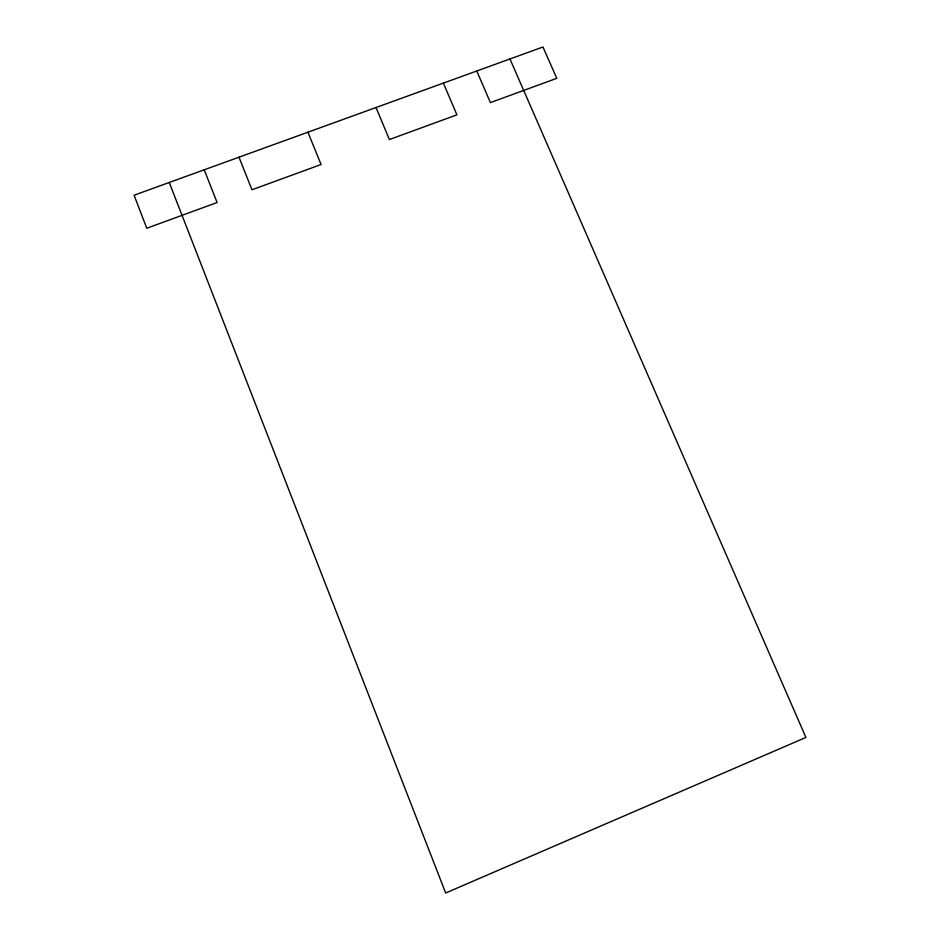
<?xml version="1.0" encoding="UTF-8"?>
<svg xmlns="http://www.w3.org/2000/svg" width="940" height="940" viewBox="0 0 940 940"><rect width="100%" height="100%" fill="white"/><g stroke="black" fill="none" stroke-linecap="round" stroke-linejoin="round"><path stroke-width="1.41" d="M509.962 58.962L805.909 737.442L445.678 893L169.259 182.478M476.768 70.994L490.398 102.601L556.774 78.326L542.968 47L134.091 195.226L146.769 228.244L217.105 202.523L204.227 169.799M443.375 83.096L456.922 114.833L389.395 139.531L376.035 107.513M307.909 132.211L321.081 164.512L251.967 189.774L238.983 157.192"/></g></svg>
